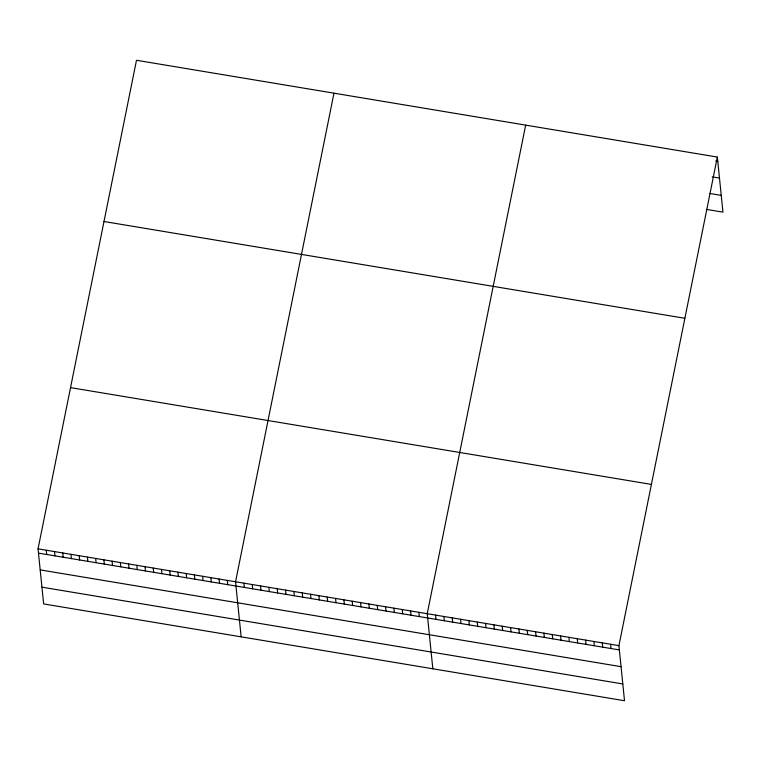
<?xml version="1.0" encoding="UTF-8"?>
<svg xmlns="http://www.w3.org/2000/svg" width="761" height="761" viewBox="0 0 761 761"><rect width="100%" height="100%" fill="white"/><g stroke="black" fill="none" stroke-linecap="round" stroke-linejoin="round"><path stroke-width="1.14" d="M717.357 157.07L618.921 645.651L624.515 700.729L43.643 603.93L38.05 548.852L136.485 60.271L717.357 157.07L722.95 212.148L706.284 209.37M333.974 93.184L235.549 581.765L241.142 636.843M525.67 125.127L427.235 613.708L432.828 668.786M715.701 160.99L717.785 161.342M712.201 176.885L719.497 178.103M709.785 193.465L721.247 195.377M104 221.508L684.871 318.298M70.535 387.625L651.406 484.415M38.05 548.852L618.921 645.651M38.488 553.123L619.359 649.923M40.19 569.894L621.062 666.684M41.941 587.169L622.812 683.958M610.588 644.263L611.026 648.534M602.255 642.874L602.693 647.145M593.922 641.485L594.351 645.756M585.59 640.096L586.018 644.367M577.257 638.707L577.685 642.978M568.914 637.318L569.352 641.59M560.581 635.93L561.019 640.201M552.248 634.541L552.686 638.812M543.915 633.152L544.353 637.423M535.582 631.763L536.01 636.034M527.249 630.374L527.677 634.645M518.916 628.986L519.344 633.257M510.574 627.597L511.012 631.868M502.241 626.208L502.679 630.479M493.908 624.819L494.346 629.09M485.575 623.43L486.013 627.701M477.242 622.041L477.68 626.313M468.909 620.653L469.337 624.924M460.576 619.264L461.004 623.535M452.234 617.875L452.671 622.146M443.901 616.486L444.338 620.757M435.568 615.097L436.005 619.368M418.902 612.32L419.34 616.591M410.569 610.931L410.997 615.202M402.236 609.542L402.664 613.813M393.903 608.153L394.331 612.424M385.561 606.764L385.998 611.035M377.228 605.375L377.665 609.647M368.895 603.987L369.332 608.258M360.562 602.598L360.999 606.869M352.229 601.209L352.657 605.48M343.896 599.82L344.324 604.091M335.563 598.431L335.991 602.702M327.22 597.043L327.658 601.314M318.888 595.654L319.325 599.925M310.555 594.265L310.992 598.536M302.222 592.876L302.659 597.147M293.889 591.487L294.317 595.758M285.556 590.098L285.984 594.37M277.223 588.71L277.651 592.981M268.88 587.321L269.318 591.592M260.547 585.932L260.985 590.203M252.214 584.543L252.652 588.814M243.881 583.154L244.319 587.425M227.32 580.396L227.748 584.667M219.092 579.026L219.52 583.297M210.864 577.656L211.292 581.927M202.635 576.277L203.063 580.548M194.397 574.907L194.835 579.178M186.169 573.537L186.607 577.808M177.941 572.167L178.378 576.438M169.713 570.798L170.15 575.069M161.484 569.428L161.922 573.699M153.256 568.048L153.693 572.32M145.028 566.679L145.465 570.95M136.799 565.309L137.237 569.58M128.571 563.939L128.999 568.21M120.343 562.569L120.771 566.84M112.114 561.199L112.542 565.471M103.886 559.83L104.314 564.101M95.658 558.45L96.086 562.721M87.42 557.081L87.857 561.352M79.192 555.711L79.629 559.982M70.963 554.341L71.401 558.612M62.735 552.971L63.173 557.242M54.507 551.601L54.944 555.872M46.278 550.222L46.716 554.493"/></g></svg>
